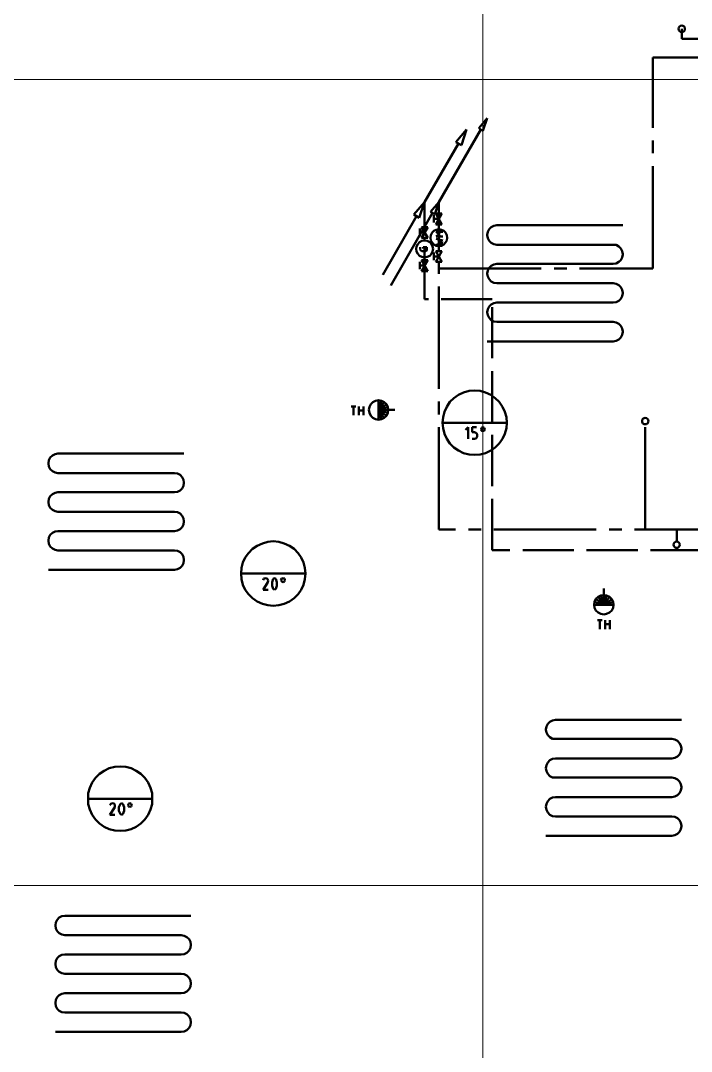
# Model space of a CAD drawing. Header units: metres. Extents: x -4.5 to 35.1, y -3.6 to 25.4.
# Drawn here: x 6.09 to 11.33, y 3.59 to 11.65 of the extents above; entities that cross this region are included whole.
import ezdxf

# ---------------------------------------------------------------- set-up
doc = ezdxf.new("R2010")
doc.units = ezdxf.units.M
for name, pattern in [('GETRENNT2_S6', [1.2, 0.7, -0.1, 0.1, -0.1, 0.1, -0.1]), ('STRICHLINIE2_S3', [0.5, 0.4, -0.1]), ('STRICHPUNKT2_S5', [1.1, 0.8, -0.1, 0.1, -0.1])]:
    doc.linetypes.add(name, pattern=pattern)
doc.layers.add('Standard', color=7, linetype='Continuous', lineweight=25)

msp = doc.modelspace()

# ---------------------------------------------------------------- linework, layer by layer
at = {"layer": 'Standard', "color": 252, "linetype": 'Continuous', "lineweight": 13}
for p, q in [((9.6986, -3.2638), (9.6986, 25.0491)), ((9.6986, -3.2638), (9.6986, 25.0491)), ((-4.1221, 11.1917), (26.8317, 11.1917)), ((-4.1221, 11.1917), (26.8317, 11.1917)), ((-4.1221, 4.8908), (26.8317, 4.8908)), ((-4.1221, 4.8908), (26.8317, 4.8908))]:
    msp.add_line(p, q, dxfattribs=at)
at = {"layer": 'Standard', "color": 1, "linetype": 'GETRENNT2_S6', "lineweight": 50}
for p, q in [((11.2546, 11.5882), (11.2546, 11.5111)), ((11.2546, 11.5111), (12.6089, 11.5111))]:
    msp.add_line(p, q, dxfattribs=at)
at = {"layer": 'Standard', "color": 5, "linetype": 'STRICHPUNKT2_S5', "lineweight": 50}
for p, q in [((11.0276, 9.7154), (11.0276, 11.3632)), ((11.0276, 11.3632), (11.4047, 11.3632)), ((9.3564, 7.6734), (9.3564, 10.2342)), ((9.3564, 9.7154), (11.0276, 9.7154)), ((10.9692, 7.6734), (10.9692, 8.4943)), ((12.786, 7.6734), (9.3564, 7.6734)), ((11.215, 7.5796), (11.215, 7.6734))]:
    msp.add_line(p, q, dxfattribs=at)
at = {"layer": 'Standard', "color": 5, "linetype": 'Continuous', "lineweight": 50}
for p, q in [((9.6669, 10.8113), (9.7335, 10.8884)), ((9.7335, 10.8884), (9.7002, 10.7905)), ((9.6836, 10.8009), (9.3564, 10.2342)), ((9.7002, 10.7905), (9.6669, 10.8113)), ((9.2898, 10.1571), (9.3564, 10.2342)), ((9.3231, 10.1384), (9.2898, 10.1571)), ((9.3564, 10.2342), (9.3231, 10.1384)), ((9.3544, 10.1446), (9.3544, 10.2342)), ((9.3064, 10.1488), (8.9793, 9.5821)), ((9.3169, 10.1321), (9.3169, 10.0737)), ((9.3544, 10.1029), (9.3169, 10.1029)), ((9.3794, 10.0592), (9.3314, 10.1446)), ((9.3314, 10.0592), (9.3794, 10.1446)), ((9.3794, 10.1446), (9.3314, 10.1446)), ((9.3023, 9.9946), (9.2919, 9.9758)), ((9.3169, 10.0092), (9.3023, 9.9946)), ((9.3356, 10.0175), (9.3169, 10.0092)), ((9.3794, 10.0592), (9.3314, 10.0592)), ((9.3627, 9.9821), (9.3335, 10.0008)), ((9.3335, 10.0008), (9.3856, 10.0008)), ((9.3544, 10.0217), (9.3356, 10.0175)), ((9.3544, 10.0592), (9.3544, 10.0217)), ((9.3752, 10.0175), (9.3544, 10.0217)), ((9.3939, 10.0092), (9.3752, 10.0175)), ((9.4085, 9.9946), (9.3939, 10.0092)), ((9.4189, 9.9758), (9.4085, 9.9946)), ((9.2919, 9.9758), (9.2898, 9.955)), ((9.2898, 9.955), (9.2919, 9.9342)), ((9.2919, 9.9342), (9.3023, 9.9175)), ((9.3023, 9.9175), (9.3169, 9.9029)), ((9.3335, 9.9654), (9.3627, 9.9821)), ((9.3856, 9.9654), (9.3335, 9.9654)), ((9.3856, 9.9342), (9.3335, 9.9467)), ((9.3502, 9.9237), (9.3856, 9.9342)), ((9.3856, 9.9112), (9.3502, 9.9237)), ((9.3939, 9.9029), (9.4085, 9.9175)), ((9.4085, 9.9175), (9.4189, 9.9342)), ((9.421, 9.955), (9.4189, 9.9758)), ((9.4189, 9.9342), (9.421, 9.955)), ((9.3169, 9.9029), (9.3356, 9.8925)), ((9.3169, 9.78), (9.3169, 9.8383)), ((9.3794, 9.8508), (9.3314, 9.7654)), ((9.3314, 9.8508), (9.3794, 9.7654)), ((9.3794, 9.8508), (9.3314, 9.8508)), ((9.3335, 9.8987), (9.3856, 9.9112)), ((9.3356, 9.8925), (9.3544, 9.8904)), ((9.3544, 9.8904), (9.3752, 9.8925)), ((9.3544, 9.8508), (9.3544, 9.8904)), ((9.3752, 9.8925), (9.3939, 9.9029)), ((9.3544, 9.8091), (9.3169, 9.8091)), ((9.3794, 9.7654), (9.3314, 9.7654)), ((9.3544, 9.7654), (9.3544, 9.7154))]:
    msp.add_line(p, q, dxfattribs=at)
at = {"layer": 'Standard', "color": 30, "linetype": 'Continuous', "lineweight": 50}
for p, q in [((9.4877, 10.703), (9.5711, 10.8009)), ((9.5711, 10.8009), (9.5315, 10.678)), ((9.5086, 10.691), (9.2439, 10.2321)), ((9.5315, 10.678), (9.4877, 10.703)), ((9.1585, 10.1363), (9.2439, 10.2321)), ((9.2439, 10.2321), (9.2023, 10.1113)), ((9.181, 10.1234), (8.9168, 9.6654)), ((9.2023, 10.1113), (9.1585, 10.1363)), ((9.2066, 10.0259), (9.2066, 9.9675)), ((9.2441, 9.9967), (9.2066, 9.9967)), ((9.2689, 9.9529), (9.219, 10.0384)), ((9.219, 9.9529), (9.2689, 10.0384)), ((9.2689, 10.0384), (9.219, 10.0384)), ((9.2043, 9.9196), (9.1899, 9.905)), ((9.2232, 9.93), (9.2043, 9.9196)), ((9.2689, 9.9529), (9.219, 9.9529)), ((9.2441, 9.9321), (9.2232, 9.93)), ((9.2441, 9.9321), (9.2441, 9.9529)), ((9.2441, 9.9529), (9.2441, 9.9321)), ((9.2647, 9.93), (9.2441, 9.9321)), ((9.2836, 9.9196), (9.2647, 9.93)), ((9.298, 9.905), (9.2836, 9.9196)), ((9.1815, 9.8863), (9.1772, 9.8675)), ((9.1772, 9.8675), (9.1815, 9.8467)), ((9.1899, 9.905), (9.1815, 9.8863)), ((9.1815, 9.8467), (9.1899, 9.8279)), ((9.2105, 9.88), (9.2105, 9.8633)), ((9.2105, 9.8633), (9.2148, 9.855)), ((9.2148, 9.855), (9.2232, 9.8508)), ((9.2232, 9.8508), (9.2523, 9.8508)), ((9.2337, 9.88), (9.2337, 9.8717)), ((9.2627, 9.88), (9.2337, 9.88)), ((9.2523, 9.8508), (9.2608, 9.855)), ((9.2608, 9.855), (9.2627, 9.8633)), ((9.2627, 9.8633), (9.2627, 9.88)), ((9.3065, 9.8863), (9.298, 9.905)), ((9.298, 9.8279), (9.3065, 9.8467)), ((9.3107, 9.8675), (9.3065, 9.8863)), ((9.3065, 9.8467), (9.3107, 9.8675)), ((9.1899, 9.8279), (9.2043, 9.8133)), ((9.2043, 9.8133), (9.2232, 9.805)), ((9.2066, 9.7092), (9.2066, 9.7654)), ((9.2689, 9.78), (9.219, 9.6946)), ((9.219, 9.78), (9.2689, 9.6946)), ((9.2689, 9.78), (9.219, 9.78)), ((9.2232, 9.805), (9.2441, 9.8008)), ((9.2441, 9.8008), (9.2647, 9.805)), ((9.2441, 9.8008), (9.2441, 9.78)), ((9.2441, 9.8008), (9.2441, 9.78)), ((9.2647, 9.805), (9.2836, 9.8133)), ((9.2836, 9.8133), (9.298, 9.8279)), ((9.2441, 9.7383), (9.2066, 9.7383)), ((9.2689, 9.6946), (9.219, 9.6946))]:
    msp.add_line(p, q, dxfattribs=at)
at = {"layer": 'Standard', "color": 30, "linetype": 'STRICHLINIE2_S3', "lineweight": 50}
for p, q in [((9.2439, 9.4735), (9.2439, 10.2321)), ((9.7733, 9.4735), (9.2439, 9.4735)), ((9.7733, 7.5129), (9.7733, 9.4735)), ((12.911, 7.5129), (9.7733, 7.5129))]:
    msp.add_line(p, q, dxfattribs=at)
at = {"layer": 'Standard', "color": 52, "linetype": 'Continuous', "lineweight": 50}
for p, q in [((9.7379, 10.0006), (9.7337, 9.9777)), ((9.7483, 10.0215), (9.7379, 10.0006)), ((9.765, 10.0381), (9.7483, 10.0215)), ((9.7858, 10.0485), (9.765, 10.0381)), ((9.8087, 10.0527), (9.7858, 10.0485)), ((10.7942, 10.0527), (9.8087, 10.0527)), ((9.7337, 9.9777), (9.7337, 9.9756)), ((9.7337, 9.9756), (9.7379, 9.9527)), ((9.7379, 9.9527), (9.7483, 9.9318)), ((9.7483, 9.9318), (9.765, 9.9152)), ((9.765, 9.9152), (9.7858, 9.9048)), ((9.7858, 9.9048), (9.8087, 9.9006)), ((9.8087, 9.9006), (10.7192, 9.9006)), ((10.7192, 9.9006), (10.7421, 9.8985)), ((10.7421, 9.8985), (10.7629, 9.886)), ((10.7629, 9.886), (10.7796, 9.8714)), ((10.7796, 9.8714), (10.79, 9.8506)), ((10.79, 9.8506), (10.7942, 9.8256)), ((10.7421, 9.7527), (10.7192, 9.7506)), ((10.7629, 9.7652), (10.7421, 9.7527)), ((10.7796, 9.7798), (10.7629, 9.7652)), ((10.79, 9.8006), (10.7796, 9.7798)), ((10.7942, 9.8235), (10.79, 9.8006)), ((10.7942, 9.8256), (10.7942, 9.8235)), ((9.7379, 9.6985), (9.7337, 9.6756)), ((9.7337, 9.6756), (9.7337, 9.6735)), ((9.7337, 9.6735), (9.7379, 9.6506)), ((9.7483, 9.7193), (9.7379, 9.6985)), ((9.765, 9.736), (9.7483, 9.7193)), ((9.7858, 9.7464), (9.765, 9.736)), ((9.8087, 9.7506), (9.7858, 9.7464)), ((10.7192, 9.7506), (9.8087, 9.7506)), ((9.7379, 9.6506), (9.7483, 9.6298)), ((9.7483, 9.6298), (9.765, 9.6131)), ((9.765, 9.6131), (9.7858, 9.6027)), ((9.7858, 9.6027), (9.8087, 9.5985)), ((9.8087, 9.5985), (10.7192, 9.5985)), ((9.9254, 9.5985), (10.4108, 9.5985)), ((10.5317, 9.5985), (10.6525, 9.5985)), ((10.7192, 9.5985), (10.7421, 9.5943)), ((10.7421, 9.5943), (10.7629, 9.5839)), ((10.7629, 9.5839), (10.7796, 9.5673)), ((10.7796, 9.5673), (10.79, 9.5464)), ((10.79, 9.5464), (10.7942, 9.5235)), ((10.7942, 9.5214), (10.79, 9.4985)), ((10.7942, 9.5235), (10.7942, 9.5214)), ((9.765, 9.4339), (9.7483, 9.4172)), ((9.7858, 9.4443), (9.765, 9.4339)), ((9.8087, 9.4485), (9.7858, 9.4443)), ((10.7192, 9.4485), (9.8087, 9.4485)), ((10.7421, 9.4506), (10.7192, 9.4485)), ((10.7629, 9.461), (10.7421, 9.4506)), ((10.7796, 9.4777), (10.7629, 9.461)), ((10.79, 9.4985), (10.7796, 9.4777)), ((9.7379, 9.3964), (9.7337, 9.3735)), ((9.7337, 9.3735), (9.7337, 9.3714)), ((9.7337, 9.3714), (9.7379, 9.3485)), ((9.7483, 9.4172), (9.7379, 9.3964)), ((9.7379, 9.3485), (9.7483, 9.3277)), ((9.7483, 9.3277), (9.765, 9.311)), ((9.765, 9.311), (9.7858, 9.3006)), ((9.7858, 9.3006), (9.8087, 9.2964)), ((9.8087, 9.2964), (10.7192, 9.2964)), ((10.7192, 9.2964), (10.7421, 9.2922)), ((10.7421, 9.2922), (10.7629, 9.2818)), ((10.7629, 9.2818), (10.7796, 9.2652)), ((10.7796, 9.2652), (10.79, 9.2443)), ((10.79, 9.1964), (10.7796, 9.1755)), ((10.79, 9.2443), (10.7942, 9.2214)), ((10.7942, 9.2193), (10.79, 9.1964)), ((10.7942, 9.2214), (10.7942, 9.2193)), ((10.7192, 9.1443), (9.7337, 9.1443)), ((10.7421, 9.1485), (10.7192, 9.1443)), ((10.7629, 9.1589), (10.7421, 9.1485)), ((10.7796, 9.1755), (10.7629, 9.1589)), ((9.5087, 8.7276), (9.4733, 8.7005)), ((9.5483, 8.7443), (9.5087, 8.7276)), ((9.592, 8.7568), (9.5483, 8.7443)), ((9.6358, 8.7609), (9.592, 8.7568)), ((9.6795, 8.7568), (9.6358, 8.7609)), ((9.7212, 8.7443), (9.6795, 8.7568)), ((9.7608, 8.7276), (9.7212, 8.7443)), ((9.7962, 8.7005), (9.7608, 8.7276)), ((8.6688, 8.6364), (8.7063, 8.6364)), ((8.6876, 8.5677), (8.6876, 8.6364)), ((8.7292, 8.5677), (8.7292, 8.6364)), ((8.7667, 8.6364), (8.7667, 8.5677)), ((8.812, 8.6317), (8.8079, 8.6088)), ((8.8225, 8.6526), (8.812, 8.6317)), ((8.8392, 8.6692), (8.8225, 8.6526)), ((8.86, 8.6797), (8.8392, 8.6692)), ((8.8829, 8.6838), (8.86, 8.6797)), ((8.9058, 8.6797), (8.8829, 8.6838)), ((8.9287, 8.6692), (8.9058, 8.6797)), ((8.9454, 8.6526), (8.9287, 8.6692)), ((8.9558, 8.6317), (8.9454, 8.6526)), ((8.9579, 8.6088), (8.9558, 8.6317)), ((9.417, 8.6339), (9.3983, 8.5943)), ((9.442, 8.6714), (9.417, 8.6339)), ((9.4733, 8.7005), (9.442, 8.6714)), ((9.8275, 8.6714), (9.7962, 8.7005)), ((9.8525, 8.6339), (9.8275, 8.6714)), ((9.8712, 8.5943), (9.8525, 8.6339)), ((8.7292, 8.6052), (8.7667, 8.6052)), ((8.8079, 8.6088), (8.812, 8.5859)), ((8.812, 8.5859), (8.8225, 8.563)), ((8.8225, 8.563), (8.8392, 8.5463)), ((8.8392, 8.5463), (8.86, 8.5359)), ((8.9058, 8.5359), (8.9266, 8.5463)), ((8.9266, 8.5463), (8.9454, 8.563)), ((8.9454, 8.563), (8.9558, 8.5859)), ((8.9558, 8.5859), (8.9579, 8.6088)), ((8.9579, 8.6088), (9.01, 8.6088)), ((9.3879, 8.5526), (9.3837, 8.5088)), ((9.3983, 8.5943), (9.3879, 8.5526)), ((9.8837, 8.5526), (9.8712, 8.5943)), ((9.8879, 8.5088), (9.8837, 8.5526)), ((8.86, 8.5359), (8.8829, 8.5317)), ((8.8829, 8.5317), (8.9058, 8.5359)), ((9.3837, 8.5088), (9.8879, 8.5088)), ((9.3837, 8.5088), (9.3879, 8.4651)), ((9.3879, 8.4651), (9.3983, 8.4213)), ((9.5837, 8.4734), (9.5628, 8.4526)), ((9.5837, 8.3818), (9.5837, 8.4734)), ((9.6149, 8.4338), (9.6149, 8.4734)), ((9.6149, 8.4734), (9.6504, 8.4734)), ((9.69, 8.4693), (9.6858, 8.4588)), ((9.7004, 8.4734), (9.69, 8.4693)), ((9.7108, 8.4693), (9.7004, 8.4734)), ((9.715, 8.4588), (9.7108, 8.4693)), ((9.8712, 8.4213), (9.8837, 8.4651)), ((9.8837, 8.4651), (9.8879, 8.5088)), ((9.3983, 8.4213), (9.417, 8.3818)), ((9.417, 8.3818), (9.442, 8.3463)), ((9.6337, 8.4338), (9.6149, 8.4338)), ((9.6149, 8.3818), (9.6337, 8.3818)), ((9.6441, 8.4297), (9.6337, 8.4338)), ((9.6337, 8.3818), (9.6441, 8.3859)), ((9.6525, 8.4234), (9.6441, 8.4297)), ((9.6441, 8.3859), (9.6525, 8.3922)), ((9.6545, 8.413), (9.6525, 8.4234)), ((9.6525, 8.3922), (9.6545, 8.4026)), ((9.6545, 8.4026), (9.6545, 8.413)), ((9.6858, 8.4588), (9.69, 8.4463)), ((9.69, 8.4463), (9.7004, 8.4422)), ((9.7004, 8.4422), (9.7108, 8.4463)), ((9.7108, 8.4463), (9.715, 8.4588)), ((9.8275, 8.3463), (9.8525, 8.3818)), ((9.8525, 8.3818), (9.8712, 8.4213)), ((9.442, 8.3463), (9.4733, 8.3151)), ((9.4733, 8.3151), (9.5087, 8.2901)), ((9.7608, 8.2901), (9.7962, 8.3151)), ((9.7962, 8.3151), (9.8275, 8.3463)), ((6.3169, 8.2359), (6.3065, 8.2151)), ((6.3336, 8.2526), (6.3169, 8.2359)), ((6.3542, 8.263), (6.3336, 8.2526)), ((6.3773, 8.2672), (6.3542, 8.263)), ((7.3626, 8.2672), (6.3773, 8.2672)), ((9.5087, 8.2901), (9.5483, 8.2713)), ((9.5483, 8.2713), (9.592, 8.2609)), ((9.592, 8.2609), (9.6358, 8.2568)), ((9.6358, 8.2568), (9.6795, 8.2609)), ((9.6795, 8.2609), (9.7212, 8.2713)), ((9.7212, 8.2713), (9.7608, 8.2901)), ((6.3065, 8.2151), (6.3023, 8.1921)), ((6.3023, 8.1921), (6.3023, 8.1901)), ((6.3023, 8.1901), (6.3065, 8.1671)), ((6.3065, 8.1671), (6.3169, 8.1463)), ((6.3169, 8.1463), (6.3336, 8.1296)), ((6.3336, 8.1296), (6.3542, 8.1192)), ((6.3542, 8.1192), (6.3773, 8.1151)), ((6.3773, 8.1151), (7.2876, 8.1151)), ((7.2876, 8.1151), (7.3107, 8.1109)), ((7.3107, 8.1109), (7.3316, 8.1005)), ((7.3316, 8.1005), (7.3482, 8.0838)), ((7.3482, 8.0838), (7.3587, 8.063)), ((7.3587, 8.063), (7.3626, 8.0401)), ((7.3482, 7.9942), (7.3316, 7.9776)), ((7.3587, 8.0151), (7.3482, 7.9942)), ((7.3626, 8.038), (7.3587, 8.0151)), ((7.3626, 8.0401), (7.3626, 8.038)), ((6.3065, 7.913), (6.3023, 7.89)), ((6.3169, 7.9338), (6.3065, 7.913)), ((6.3336, 7.9505), (6.3169, 7.9338)), ((6.3542, 7.9609), (6.3336, 7.9505)), ((6.3773, 7.9651), (6.3542, 7.9609)), ((7.2876, 7.9651), (6.3773, 7.9651)), ((7.3107, 7.9671), (7.2876, 7.9651)), ((7.3316, 7.9776), (7.3107, 7.9671)), ((6.3023, 7.89), (6.3023, 7.888)), ((6.3023, 7.888), (6.3065, 7.865)), ((6.3065, 7.865), (6.3169, 7.8442)), ((6.3169, 7.8442), (6.3336, 7.8275)), ((6.3336, 7.8275), (6.3542, 7.8171)), ((6.3542, 7.8171), (6.3773, 7.813)), ((6.3773, 7.813), (7.2876, 7.813)), ((7.2876, 7.813), (7.3107, 7.8088)), ((7.3107, 7.8088), (7.3316, 7.7984)), ((7.3316, 7.7984), (7.3482, 7.7817)), ((7.3482, 7.7817), (7.3587, 7.7609)), ((7.3587, 7.7609), (7.3626, 7.738)), ((7.3626, 7.738), (7.3626, 7.7359)), ((6.3542, 7.6588), (6.3336, 7.6484)), ((6.3773, 7.6609), (6.3542, 7.6588)), ((7.2876, 7.6609), (6.3773, 7.6609)), ((7.3107, 7.665), (7.2876, 7.6609)), ((7.3316, 7.6755), (7.3107, 7.665)), ((7.3482, 7.6921), (7.3316, 7.6755)), ((7.3587, 7.713), (7.3482, 7.6921)), ((7.3626, 7.7359), (7.3587, 7.713)), ((6.3065, 7.6109), (6.3023, 7.5879)), ((6.3023, 7.5879), (6.3023, 7.5859)), ((6.3023, 7.5859), (6.3065, 7.5629)), ((6.3169, 7.6317), (6.3065, 7.6109)), ((6.3336, 7.6484), (6.3169, 7.6317)), ((8.0169, 7.5775), (7.9752, 7.565)), ((8.0607, 7.5817), (8.0169, 7.5775)), ((8.1044, 7.5775), (8.0607, 7.5817)), ((8.1461, 7.565), (8.1044, 7.5775)), ((6.3065, 7.5629), (6.3169, 7.5421)), ((6.3169, 7.5421), (6.3336, 7.5254)), ((6.3336, 7.5254), (6.3542, 7.515)), ((6.3542, 7.515), (6.3773, 7.5108)), ((6.3773, 7.5108), (7.2876, 7.5108)), ((7.2876, 7.5108), (7.3107, 7.5067)), ((7.3107, 7.5067), (7.3316, 7.4963)), ((7.3316, 7.4963), (7.3482, 7.4796)), ((7.8981, 7.5213), (7.8668, 7.49)), ((7.9357, 7.5463), (7.8981, 7.5213)), ((7.9752, 7.565), (7.9357, 7.5463)), ((8.1878, 7.5463), (8.1461, 7.565)), ((8.2232, 7.5213), (8.1878, 7.5463)), ((8.2544, 7.49), (8.2232, 7.5213)), ((7.3482, 7.4796), (7.3587, 7.4588)), ((7.3587, 7.4588), (7.3626, 7.4359)), ((7.3626, 7.4338), (7.3587, 7.4109)), ((7.3626, 7.4359), (7.3626, 7.4338)), ((7.8231, 7.415), (7.8127, 7.3734)), ((7.842, 7.4546), (7.8231, 7.415)), ((7.8668, 7.49), (7.842, 7.4546)), ((8.2794, 7.4546), (8.2544, 7.49)), ((8.2982, 7.415), (8.2794, 7.4546)), ((8.3086, 7.3734), (8.2982, 7.415)), ((7.2876, 7.3588), (6.3023, 7.3588)), ((7.3107, 7.3629), (7.2876, 7.3588)), ((7.3316, 7.3734), (7.3107, 7.3629)), ((7.3482, 7.39), (7.3316, 7.3734)), ((7.3587, 7.4109), (7.3482, 7.39)), ((7.8127, 7.3734), (7.8087, 7.3296)), ((8.3128, 7.3296), (8.3086, 7.3734)), ((7.8087, 7.3296), (8.3128, 7.3296)), ((7.8087, 7.3296), (7.8127, 7.2858)), ((7.8127, 7.2858), (7.8231, 7.2421)), ((7.9879, 7.29), (7.9814, 7.2775)), ((8.019, 7.2629), (7.9814, 7.2025)), ((8.0003, 7.2942), (7.9879, 7.29)), ((8.0107, 7.29), (8.0003, 7.2942)), ((8.019, 7.2838), (8.0107, 7.29)), ((8.0211, 7.2733), (8.019, 7.2838)), ((8.019, 7.2629), (8.0211, 7.2733)), ((8.0607, 7.2879), (8.0523, 7.2629)), ((8.0523, 7.2629), (8.0523, 7.2338)), ((8.0711, 7.2942), (8.0607, 7.2879)), ((8.0815, 7.2879), (8.0711, 7.2942)), ((8.0898, 7.2629), (8.0815, 7.2879)), ((8.0898, 7.2338), (8.0898, 7.2629)), ((8.1273, 7.29), (8.1211, 7.2775)), ((8.1211, 7.2775), (8.1273, 7.2671)), ((8.1378, 7.2942), (8.1273, 7.29)), ((8.1273, 7.2671), (8.1378, 7.2629)), ((8.1482, 7.29), (8.1378, 7.2942)), ((8.1378, 7.2629), (8.1482, 7.2671)), ((8.1523, 7.2775), (8.1482, 7.29)), ((8.1482, 7.2671), (8.1523, 7.2775)), ((8.2982, 7.2421), (8.3086, 7.2858)), ((8.3086, 7.2858), (8.3128, 7.3296)), ((7.8231, 7.2421), (7.842, 7.2025)), ((7.842, 7.2025), (7.8668, 7.1671)), ((7.9814, 7.2025), (8.0211, 7.2025)), ((8.0523, 7.2338), (8.0607, 7.2087)), ((8.0607, 7.2087), (8.0711, 7.2025)), ((8.0711, 7.2025), (8.0815, 7.2087)), ((8.0815, 7.2087), (8.0898, 7.2338)), ((8.2544, 7.1671), (8.2794, 7.2025)), ((8.2794, 7.2025), (8.2982, 7.2421)), ((10.6442, 7.1599), (10.6442, 7.212)), ((7.8668, 7.1671), (7.8981, 7.1358)), ((7.8981, 7.1358), (7.9357, 7.1108)), ((7.9357, 7.1108), (7.9752, 7.0921)), ((7.9752, 7.0921), (8.0169, 7.0817)), ((8.1044, 7.0817), (8.1461, 7.0921)), ((8.1461, 7.0921), (8.1878, 7.1108)), ((8.1878, 7.1108), (8.2232, 7.1358)), ((8.2232, 7.1358), (8.2544, 7.1671)), ((10.5733, 7.1078), (10.5692, 7.0849)), ((10.5838, 7.1307), (10.5733, 7.1078)), ((10.6004, 7.1474), (10.5838, 7.1307)), ((10.6213, 7.1578), (10.6004, 7.1474)), ((10.6442, 7.1599), (10.6213, 7.1578)), ((10.6671, 7.1578), (10.6442, 7.1599)), ((10.69, 7.1474), (10.6671, 7.1578)), ((10.7067, 7.1286), (10.69, 7.1474)), ((10.7171, 7.1078), (10.7067, 7.1286)), ((10.7213, 7.0849), (10.7171, 7.1078)), ((8.0169, 7.0817), (8.0607, 7.0775)), ((8.0607, 7.0775), (8.1044, 7.0817)), ((10.5692, 7.0849), (10.5733, 7.062)), ((10.5733, 7.062), (10.5838, 7.0412)), ((10.5838, 7.0412), (10.6004, 7.0245)), ((10.6004, 7.0245), (10.6213, 7.014)), ((10.6213, 7.014), (10.6442, 7.0099)), ((10.6442, 7.0099), (10.6671, 7.014)), ((10.6671, 7.014), (10.69, 7.0245)), ((10.69, 7.0245), (10.7067, 7.0412)), ((10.7067, 7.0412), (10.7171, 7.062)), ((10.7171, 7.062), (10.7213, 7.0849)), ((10.5954, 6.9636), (10.6329, 6.9636)), ((10.6142, 6.8948), (10.6142, 6.9636)), ((10.6558, 6.8948), (10.6558, 6.9636)), ((10.6558, 6.9323), (10.6933, 6.9323)), ((10.6933, 6.9636), (10.6933, 6.8948)), ((10.1962, 6.1337), (10.1921, 6.1108)), ((10.2066, 6.1545), (10.1962, 6.1337)), ((10.2233, 6.1712), (10.2066, 6.1545)), ((10.2441, 6.1816), (10.2233, 6.1712)), ((10.2671, 6.1858), (10.2441, 6.1816)), ((11.2526, 6.1858), (10.2671, 6.1858)), ((10.1921, 6.1108), (10.1921, 6.1087)), ((10.1921, 6.1087), (10.1962, 6.0858)), ((10.1962, 6.0858), (10.2066, 6.0649)), ((10.2066, 6.0649), (10.2233, 6.0503)), ((10.2233, 6.0503), (10.2441, 6.0378)), ((10.2441, 6.0378), (10.2671, 6.0358)), ((10.2671, 6.0358), (11.1775, 6.0358)), ((11.1775, 6.0358), (11.2005, 6.0316)), ((11.2005, 6.0316), (11.2213, 6.0212)), ((11.2213, 6.0212), (11.238, 6.0045)), ((11.238, 6.0045), (11.2484, 5.9837)), ((11.2484, 5.9837), (11.2526, 5.9607)), ((10.2671, 5.8836), (10.2441, 5.8795)), ((11.1775, 5.8836), (10.2671, 5.8836)), ((11.2005, 5.8878), (11.1775, 5.8836)), ((11.2213, 5.8982), (11.2005, 5.8878)), ((11.238, 5.9149), (11.2213, 5.8982)), ((11.2484, 5.9358), (11.238, 5.9149)), ((11.2526, 5.9587), (11.2484, 5.9358)), ((11.2526, 5.9607), (11.2526, 5.9587)), ((6.7771, 5.8066), (6.7376, 5.7878)), ((6.8209, 5.817), (6.7771, 5.8066)), ((6.8649, 5.8212), (6.8209, 5.817)), ((6.9086, 5.817), (6.8649, 5.8212)), ((6.9501, 5.8066), (6.9086, 5.817)), ((6.9899, 5.7878), (6.9501, 5.8066)), ((10.1962, 5.8316), (10.1921, 5.8087)), ((10.1921, 5.8087), (10.1921, 5.8066)), ((10.1921, 5.8066), (10.1962, 5.7837)), ((10.2066, 5.8524), (10.1962, 5.8316)), ((10.2233, 5.8691), (10.2066, 5.8524)), ((10.2441, 5.8795), (10.2233, 5.8691)), ((6.671, 5.7316), (6.6459, 5.6962)), ((6.7024, 5.7628), (6.671, 5.7316)), ((6.7376, 5.7878), (6.7024, 5.7628)), ((7.0252, 5.7628), (6.9899, 5.7878)), ((7.0565, 5.7316), (7.0252, 5.7628)), ((7.0813, 5.6962), (7.0565, 5.7316)), ((10.1962, 5.7837), (10.2066, 5.7628)), ((10.2066, 5.7628), (10.2233, 5.7462)), ((10.2233, 5.7462), (10.2441, 5.7357)), ((10.2441, 5.7357), (10.2671, 5.7337)), ((10.2671, 5.7337), (11.1775, 5.7337)), ((11.1775, 5.7337), (11.2005, 5.7295)), ((11.2005, 5.7295), (11.2213, 5.7191)), ((6.6273, 5.6545), (6.6146, 5.6128)), ((6.6459, 5.6962), (6.6273, 5.6545)), ((7.1002, 5.6545), (7.0813, 5.6962)), ((7.1126, 5.6128), (7.1002, 5.6545)), ((11.2213, 5.7191), (11.238, 5.7024)), ((11.238, 5.7024), (11.2484, 5.6816)), ((11.2484, 5.6816), (11.2526, 5.6587)), ((11.2526, 5.6566), (11.2484, 5.6336)), ((11.2526, 5.6587), (11.2526, 5.6566)), ((6.6146, 5.6128), (6.6126, 5.569)), ((6.6126, 5.569), (7.1149, 5.569)), ((6.6126, 5.569), (6.6146, 5.5253)), ((7.1149, 5.569), (7.1126, 5.6128)), ((7.1126, 5.5253), (7.1149, 5.569)), ((10.2233, 5.567), (10.2066, 5.5503)), ((10.2441, 5.5774), (10.2233, 5.567)), ((10.2671, 5.5815), (10.2441, 5.5774)), ((11.1775, 5.5815), (10.2671, 5.5815)), ((11.2005, 5.5857), (11.1775, 5.5815)), ((11.2213, 5.5962), (11.2005, 5.5857)), ((11.238, 5.6128), (11.2213, 5.5962)), ((11.2484, 5.6336), (11.238, 5.6128)), ((6.6146, 5.5253), (6.6273, 5.4836)), ((6.6273, 5.4836), (6.6459, 5.444)), ((6.7918, 5.5295), (6.7836, 5.519)), ((6.8209, 5.5024), (6.7836, 5.444)), ((6.8042, 5.5336), (6.7918, 5.5295)), ((6.8147, 5.5316), (6.8042, 5.5336)), ((6.8209, 5.5232), (6.8147, 5.5316)), ((6.8231, 5.5128), (6.8209, 5.5232)), ((6.8209, 5.5024), (6.8231, 5.5128)), ((6.8649, 5.5295), (6.8544, 5.5024)), ((6.8544, 5.5024), (6.8544, 5.4753)), ((6.875, 5.5336), (6.8649, 5.5295)), ((6.8835, 5.5295), (6.875, 5.5336)), ((6.8939, 5.5024), (6.8835, 5.5295)), ((6.8939, 5.4753), (6.8939, 5.5024)), ((6.9292, 5.5295), (6.9253, 5.519)), ((6.9253, 5.519), (6.9292, 5.5086)), ((6.9397, 5.5336), (6.9292, 5.5295)), ((6.9292, 5.5086), (6.9397, 5.5045)), ((6.9501, 5.5295), (6.9397, 5.5336)), ((6.9397, 5.5045), (6.9501, 5.5086)), ((6.9543, 5.519), (6.9501, 5.5295)), ((6.9501, 5.5086), (6.9543, 5.519)), ((7.0813, 5.444), (7.1002, 5.4836)), ((7.1002, 5.4836), (7.1126, 5.5253)), ((10.1962, 5.5295), (10.1921, 5.5065)), ((10.1921, 5.5065), (10.1921, 5.5045)), ((10.1921, 5.5045), (10.1962, 5.4815)), ((10.2066, 5.5503), (10.1962, 5.5295)), ((10.1962, 5.4815), (10.2066, 5.4607)), ((6.6459, 5.444), (6.671, 5.4065)), ((6.671, 5.4065), (6.7024, 5.3753)), ((6.7836, 5.444), (6.8231, 5.444)), ((6.8544, 5.4753), (6.8649, 5.4482)), ((6.8649, 5.4482), (6.875, 5.444)), ((6.875, 5.444), (6.8835, 5.4482)), ((6.8835, 5.4482), (6.8939, 5.4753)), ((7.0252, 5.3753), (7.0565, 5.4065)), ((7.0565, 5.4065), (7.0813, 5.444)), ((10.2066, 5.4607), (10.2233, 5.444)), ((10.2233, 5.444), (10.2441, 5.4336)), ((10.2441, 5.4336), (10.2671, 5.4295)), ((10.2671, 5.4295), (11.1775, 5.4295)), ((11.1775, 5.4295), (11.2005, 5.4274)), ((11.2005, 5.4274), (11.2213, 5.417)), ((11.2213, 5.417), (11.238, 5.4003)), ((11.238, 5.4003), (11.2484, 5.3795)), ((6.7024, 5.3753), (6.7376, 5.3503)), ((6.7376, 5.3503), (6.7771, 5.3315)), ((6.7771, 5.3315), (6.8209, 5.3211)), ((6.8209, 5.3211), (6.8649, 5.317)), ((6.8649, 5.317), (6.9086, 5.3211)), ((6.9086, 5.3211), (6.9501, 5.3315)), ((6.9501, 5.3315), (6.9899, 5.3503)), ((6.9899, 5.3503), (7.0252, 5.3753)), ((11.2484, 5.3315), (11.238, 5.3107)), ((11.2484, 5.3795), (11.2526, 5.3566)), ((11.2526, 5.3545), (11.2484, 5.3315)), ((11.2526, 5.3566), (11.2526, 5.3545)), ((11.1775, 5.2795), (10.1921, 5.2795)), ((11.2005, 5.2836), (11.1775, 5.2795)), ((11.2213, 5.2941), (11.2005, 5.2836)), ((11.238, 5.3107), (11.2213, 5.2941)), ((6.3607, 4.6023), (6.3584, 4.5794)), ((6.3711, 4.6232), (6.3607, 4.6023)), ((6.3878, 4.6398), (6.3711, 4.6232)), ((6.4084, 4.6503), (6.3878, 4.6398)), ((6.4315, 4.6544), (6.4084, 4.6503)), ((7.4168, 4.6544), (6.4315, 4.6544)), ((6.3584, 4.5794), (6.3584, 4.5773)), ((6.3584, 4.5773), (6.3607, 4.5544)), ((6.3607, 4.5544), (6.3711, 4.5336)), ((6.3711, 4.5336), (6.3878, 4.5169)), ((6.3878, 4.5169), (6.4084, 4.5065)), ((6.4084, 4.5065), (6.4315, 4.5023)), ((6.4315, 4.5023), (7.3417, 4.5023)), ((7.3417, 4.5023), (7.3649, 4.4981)), ((7.3649, 4.4981), (7.3857, 4.4877)), ((7.3857, 4.4877), (7.4024, 4.4711)), ((7.4024, 4.4711), (7.4128, 4.4502)), ((7.4128, 4.4502), (7.4168, 4.4273)), ((7.3649, 4.3544), (7.3417, 4.3502)), ((7.3857, 4.3648), (7.3649, 4.3544)), ((7.4024, 4.3815), (7.3857, 4.3648)), ((7.4128, 4.4023), (7.4024, 4.3815)), ((7.4168, 4.4252), (7.4128, 4.4023)), ((7.4168, 4.4273), (7.4168, 4.4252)), ((6.3607, 4.3002), (6.3584, 4.2773)), ((6.3584, 4.2773), (6.3584, 4.2752)), ((6.3584, 4.2752), (6.3607, 4.2523)), ((6.3711, 4.3211), (6.3607, 4.3002)), ((6.3878, 4.3377), (6.3711, 4.3211)), ((6.4084, 4.3482), (6.3878, 4.3377)), ((6.4315, 4.3502), (6.4084, 4.3482)), ((7.3417, 4.3502), (6.4315, 4.3502)), ((6.3607, 4.2523), (6.3711, 4.2315)), ((6.3711, 4.2315), (6.3878, 4.2148)), ((6.3878, 4.2148), (6.4084, 4.2044)), ((6.4084, 4.2044), (6.4315, 4.2002)), ((6.4315, 4.2002), (7.3417, 4.2002)), ((7.3417, 4.2002), (7.3649, 4.196)), ((7.3649, 4.196), (7.3857, 4.1856)), ((7.3857, 4.1856), (7.4024, 4.169)), ((7.4024, 4.169), (7.4128, 4.1481)), ((7.4128, 4.1481), (7.4168, 4.1252)), ((7.4168, 4.1231), (7.4128, 4.1002)), ((7.4168, 4.1252), (7.4168, 4.1231)), ((6.3878, 4.0335), (6.3711, 4.0169)), ((6.4084, 4.044), (6.3878, 4.0335)), ((6.4315, 4.0481), (6.4084, 4.044)), ((7.3417, 4.0481), (6.4315, 4.0481)), ((7.3649, 4.0523), (7.3417, 4.0481)), ((7.3857, 4.0627), (7.3649, 4.0523)), ((7.4024, 4.0794), (7.3857, 4.0627)), ((7.4128, 4.1002), (7.4024, 4.0794)), ((6.3607, 3.996), (6.3584, 3.9731)), ((6.3584, 3.9731), (6.3584, 3.971)), ((6.3584, 3.971), (6.3607, 3.9481)), ((6.3711, 4.0169), (6.3607, 3.996)), ((6.3607, 3.9481), (6.3711, 3.9273)), ((6.3711, 3.9273), (6.3878, 3.9106)), ((6.3878, 3.9106), (6.4084, 3.9002)), ((6.4084, 3.9002), (6.4315, 3.8981)), ((6.4315, 3.8981), (7.3417, 3.8981)), ((7.3417, 3.8981), (7.3649, 3.8939)), ((7.3649, 3.8939), (7.3857, 3.8835)), ((7.3857, 3.8835), (7.4024, 3.8668)), ((7.4024, 3.8668), (7.4128, 3.846)), ((7.4128, 3.7981), (7.4024, 3.7773)), ((7.4128, 3.846), (7.4168, 3.8231)), ((7.4168, 3.821), (7.4128, 3.7981)), ((7.4168, 3.8231), (7.4168, 3.821)), ((7.3417, 3.746), (6.3584, 3.746)), ((7.3649, 3.7502), (7.3417, 3.746)), ((7.3857, 3.7606), (7.3649, 3.7502)), ((7.4024, 3.7773), (7.3857, 3.7606))]:
    msp.add_line(p, q, dxfattribs=at)
at = {"layer": 'Standard', "color": 7, "linetype": 'Continuous', "lineweight": 50}
for points in [[(8.9058, 8.6797), (8.8829, 8.6838), (8.8829, 8.6088), (8.9058, 8.6797)], [(8.9287, 8.6692), (8.9058, 8.6797), (8.8829, 8.6088), (8.9287, 8.6692)], [(8.9454, 8.6526), (8.9287, 8.6692), (8.8829, 8.6088), (8.9454, 8.6526)], [(8.9558, 8.6317), (8.9454, 8.6526), (8.8829, 8.6088), (8.9558, 8.6317)], [(8.9579, 8.6088), (8.9558, 8.6317), (8.8829, 8.6088), (8.9579, 8.6088)], [(8.8829, 8.5317), (8.9058, 8.5359), (8.8829, 8.6088), (8.8829, 8.5317)], [(8.9058, 8.5359), (8.9266, 8.5463), (8.8829, 8.6088), (8.9058, 8.5359)], [(8.9266, 8.5463), (8.9454, 8.563), (8.8829, 8.6088), (8.9266, 8.5463)], [(8.9454, 8.563), (8.9558, 8.5859), (8.8829, 8.6088), (8.9454, 8.563)], [(8.9558, 8.5859), (8.9579, 8.6088), (8.8829, 8.6088), (8.9558, 8.5859)], [(10.5733, 7.1078), (10.5692, 7.0849), (10.6442, 7.0849), (10.5733, 7.1078)], [(10.5838, 7.1307), (10.5733, 7.1078), (10.6442, 7.0849), (10.5838, 7.1307)], [(10.6004, 7.1474), (10.5838, 7.1307), (10.6442, 7.0849), (10.6004, 7.1474)], [(10.6213, 7.1578), (10.6004, 7.1474), (10.6442, 7.0849), (10.6213, 7.1578)], [(10.6442, 7.1599), (10.6213, 7.1578), (10.6442, 7.0849), (10.6442, 7.1599)], [(10.6671, 7.1578), (10.6442, 7.1599), (10.6442, 7.0849), (10.6671, 7.1578)], [(10.69, 7.1474), (10.6671, 7.1578), (10.6442, 7.0849), (10.69, 7.1474)], [(10.7067, 7.1286), (10.69, 7.1474), (10.6442, 7.0849), (10.7067, 7.1286)], [(10.7171, 7.1078), (10.7067, 7.1286), (10.6442, 7.0849), (10.7171, 7.1078)], [(10.7213, 7.0849), (10.7171, 7.1078), (10.6442, 7.0849), (10.7213, 7.0849)]]:
    msp.add_lwpolyline(points, close=True, dxfattribs=at)
at = {"layer": 'Standard', "color": 1, "linetype": 'Continuous', "lineweight": 50}
msp.add_circle((11.2546, 11.5882), 0.025, dxfattribs=at)
at = {"layer": 'Standard', "color": 5, "linetype": 'Continuous', "lineweight": 50}
for centre in [(10.9692, 8.5214), (11.215, 7.5546)]:
    msp.add_circle(centre, 0.025, dxfattribs=at)

doc.saveas('drawing.dxf')
